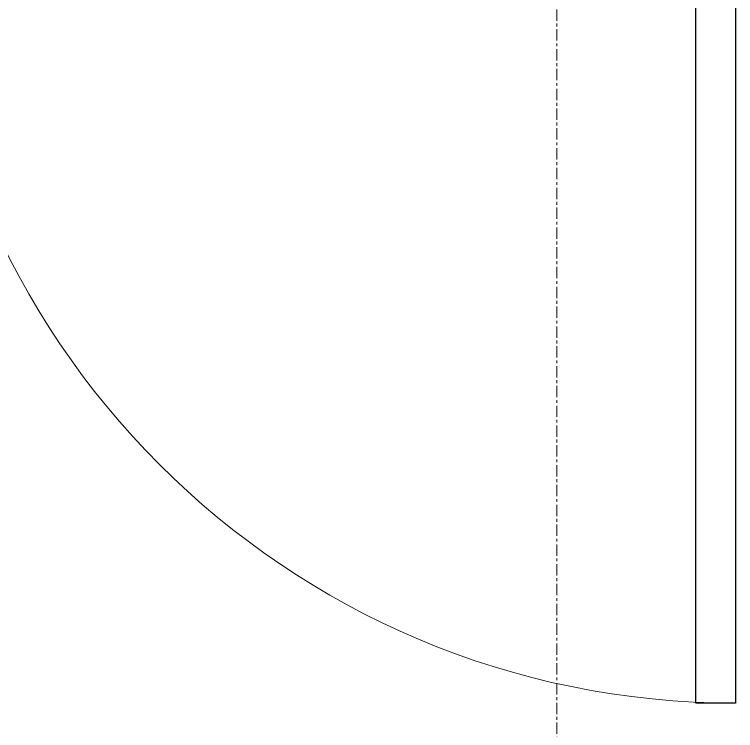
# Model space of a CAD drawing. Header units: inches. Extents: x -4169 to -1846, y 9706 to 12377.
# Drawn here: x -3178.28 to -3146.42, y 10317.58 to 10349.21 of the extents above; entities that cross this region are included whole.
import ezdxf

# ---------------------------------------------------------------- set-up
doc = ezdxf.new("R2010")
doc.units = ezdxf.units.IN
doc.header["$MEASUREMENT"] = 0
doc.linetypes.add('Grid Line 1_2_', pattern=[0.875, 0.5, -0.125, 0.125, -0.125])
for name, color, linetype, lineweight in [('0-1', 7, 'Continuous', 5), ('A-DOOR', 31, 'Continuous', 18), ('A-DOOR-7', 31, 'Continuous', 9), ('A-DOOR-8', 31, 'Continuous', 30), ('S-GRID-1', 1, 'Grid Line 1_2_', 9)]:
    doc.layers.add(name, color=color, linetype=linetype, lineweight=lineweight)

# ---------------------------------------------------------------- blocks, each defined once
blk = doc.blocks.new('CTR - 1st Phase - Shell_rvt-1-ENLARGED RCP - 1ST FLOOR PLAN')
at = {"layer": 'S-GRID-1'}
blk.add_line((-3154.324, 9836.18), (-3154.324, 12344.54), dxfattribs=at)
blk = doc.blocks.new('HOLLOW METAL - UNIT DOOR-2125827-ENLARGED RCP - 1ST FLOOR PLAN')
at = {"layer": 'A-DOOR-7'}
blk.add_arc((18, -4.25), 36, 180, 270, dxfattribs=at)
at = {"layer": 'A-DOOR-8'}
for p, q in [((16.25, -40.25), (16.25, -4.25)), ((18, -4.25), (18, -40.25)), ((18, -40.25), (16.25, -40.25))]:
    blk.add_line(p, q, dxfattribs=at)

msp = doc.modelspace()

# ---------------------------------------------------------------- block references
at = {"layer": '0-1'}
msp.add_blockref('CTR - 1st Phase - Shell_rvt-1-ENLARGED RCP - 1ST FLOOR PLAN', (0, 0), dxfattribs=at)
at = {"layer": 'A-DOOR'}
msp.add_blockref('HOLLOW METAL - UNIT DOOR-2125827-ENLARGED RCP - 1ST FLOOR PLAN', (-3164.424, 10359.039), dxfattribs=at)

doc.saveas('drawing.dxf')
